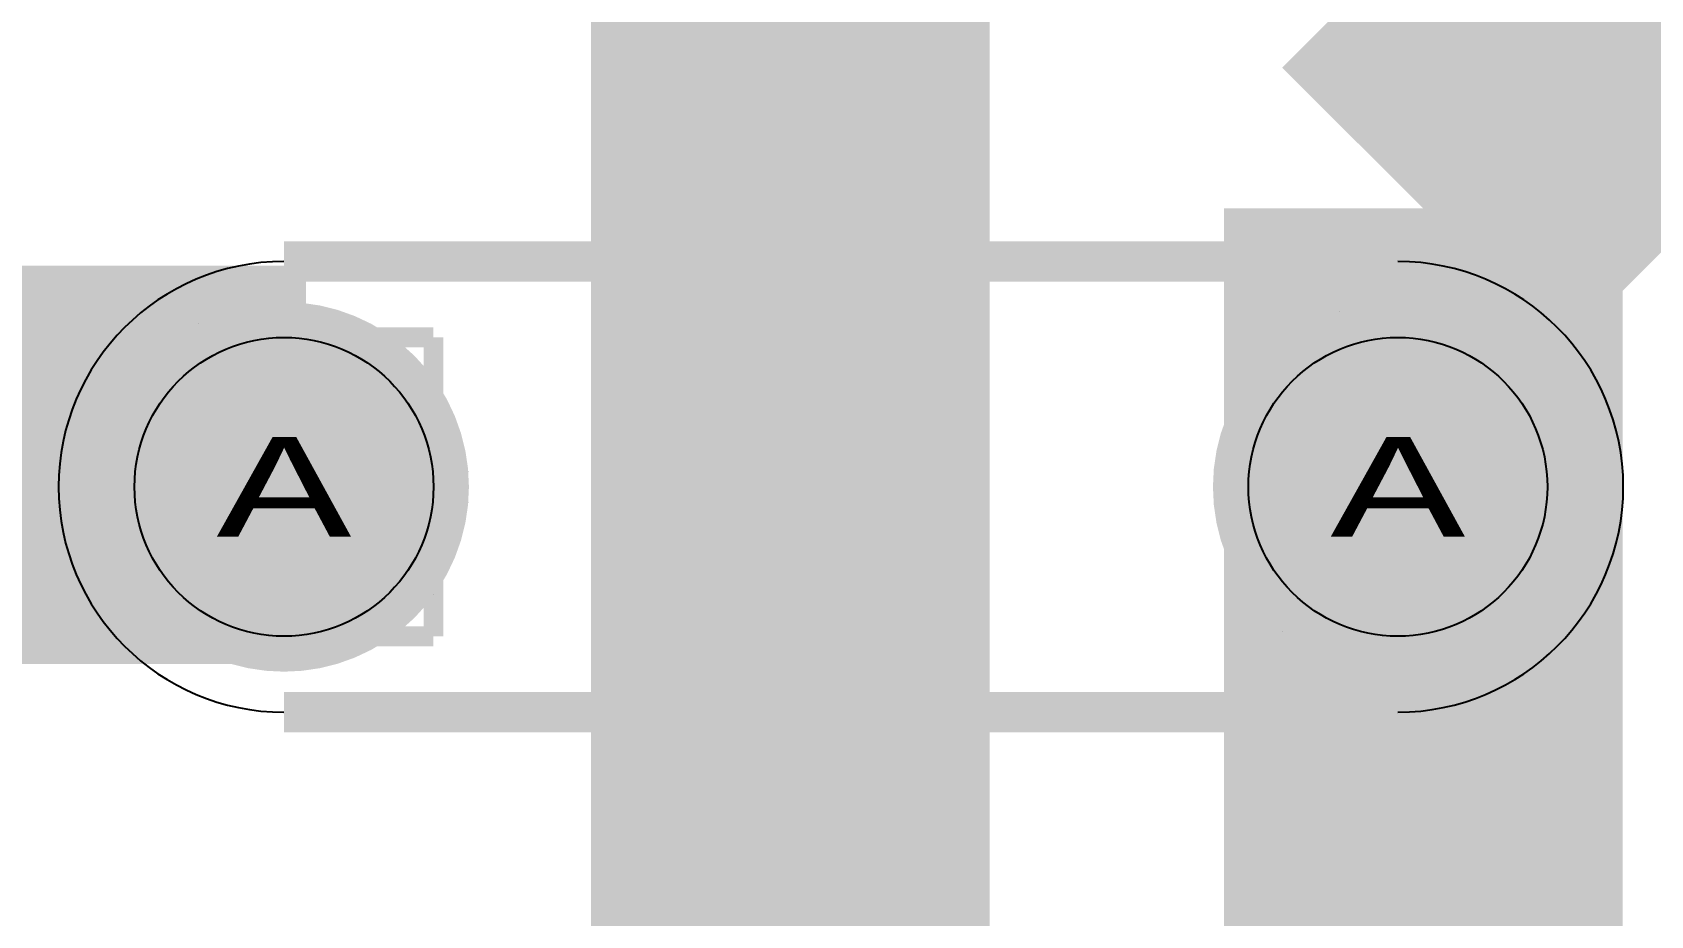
# Model space of a CAD drawing. Extents: x -3 to 268, y -4 to 76.
# Drawn here: x 55.63 to 63.75, y 39.76 to 44.19 of the extents above; entities that cross this region are included whole.
import ezdxf
from ezdxf.enums import TextEntityAlignment as Align

# ---------------------------------------------------------------- set-up
doc = ezdxf.new("R2010")
doc.units = 0
for name, color, linetype in [('COPPER_BOTTOM', 3, 'CONTINUOUS'), ('COPPER_TOP', 1, 'CONTINUOUS'), ('DRILL', 255, 'CONTINUOUS'), ('DRILL_SYMBOLS', 255, 'CONTINUOUS'), ('SILKSCREEN_TOP', 4, 'CONTINUOUS'), ('SOLDER_MASK_BOTTOM', 212, 'CONTINUOUS'), ('SOLDER_MASK_TOP', 200, 'CONTINUOUS')]:
    doc.layers.add(name, color=color, linetype=linetype)
doc.styles.add('MONOTxtStyle', font='monotxt')

msp = doc.modelspace()

# ---------------------------------------------------------------- hatches: boundary and pattern name
at = {"layer": 'COPPER_BOTTOM'}
for points in [[(57.8238, 41.91), (57.819332, 42.00094), (57.805972, 42.091004), (57.783849, 42.179326), (57.753175, 42.265053), (57.714246, 42.347361), (57.667437, 42.425458), (57.613199, 42.49859), (57.552054, 42.566054), (57.48459, 42.627199), (57.411458, 42.681437), (57.333361, 42.728246), (57.251053, 42.767175), (57.165326, 42.797849), (57.077004, 42.819972), (56.98694, 42.833332), (56.896, 42.8378), (56.80506, 42.833332), (56.714996, 42.819972), (56.626674, 42.797849), (56.540947, 42.767175), (56.458639, 42.728246), (56.380542, 42.681437), (56.30741, 42.627199), (56.239946, 42.566054), (56.178801, 42.49859), (56.124563, 42.425458), (56.077754, 42.347361), (56.038825, 42.265053), (56.008151, 42.179326), (55.986028, 42.091004), (55.972668, 42.00094), (55.9682, 41.91), (55.972668, 41.81906), (55.986028, 41.728996), (56.008151, 41.640674), (56.038825, 41.554947), (56.077754, 41.472639), (56.124563, 41.394542), (56.178801, 41.32141), (56.239946, 41.253946), (56.30741, 41.192801), (56.380542, 41.138563), (56.458639, 41.091754), (56.540947, 41.052825), (56.626674, 41.022151), (56.714996, 41.000028), (56.80506, 40.986668), (56.896, 40.9822), (56.896, 41.16), (56.822488, 41.163612), (56.749683, 41.174412), (56.678287, 41.192295), (56.608988, 41.217091), (56.542453, 41.24856), (56.479323, 41.286398), (56.420206, 41.330243), (56.36567, 41.37967), (56.316243, 41.434206), (56.272398, 41.493323), (56.23456, 41.556453), (56.203091, 41.622988), (56.178295, 41.692287), (56.160412, 41.763683), (56.149612, 41.836488), (56.146, 41.91), (56.149612, 41.983512), (56.160412, 42.056317), (56.178295, 42.127713), (56.203091, 42.197012), (56.23456, 42.263547), (56.272398, 42.326677), (56.316243, 42.385794), (56.36567, 42.44033), (56.420206, 42.489757), (56.479323, 42.533602), (56.542453, 42.57144), (56.608988, 42.602909), (56.678287, 42.627705), (56.749683, 42.645588), (56.822488, 42.656388), (56.896, 42.66), (56.969512, 42.656388), (57.042317, 42.645588), (57.113713, 42.627705), (57.183012, 42.602909), (57.249547, 42.57144), (57.312677, 42.533602), (57.371794, 42.489757), (57.42633, 42.44033), (57.475757, 42.385794), (57.519602, 42.326677), (57.55744, 42.263547), (57.588909, 42.197012), (57.613705, 42.127713), (57.631588, 42.056317), (57.642388, 41.983512), (57.646, 41.91), (57.642388, 41.836488), (57.631588, 41.763683), (57.613705, 41.692287), (57.588909, 41.622988), (57.55744, 41.556453), (57.519602, 41.493323), (57.475757, 41.434206), (57.42633, 41.37967), (57.371794, 41.330243), (57.312677, 41.286398), (57.249547, 41.24856), (57.183012, 41.217091), (57.113713, 41.192295), (57.042317, 41.174412), (56.969512, 41.163612), (56.896, 41.16), (56.896, 40.9822), (56.98694, 40.986668), (57.077004, 41.000028), (57.165326, 41.022151), (57.251053, 41.052825), (57.333361, 41.091754), (57.411458, 41.138563), (57.48459, 41.192801), (57.552054, 41.253946), (57.613199, 41.32141), (57.667437, 41.394542), (57.714246, 41.472639), (57.753175, 41.554947), (57.783849, 41.640674), (57.805972, 41.728996), (57.819332, 41.81906)], [(63.4118, 41.91), (63.407332, 42.00094), (63.393972, 42.091004), (63.371849, 42.179326), (63.341175, 42.265053), (63.302246, 42.347361), (63.255437, 42.425458), (63.201199, 42.49859), (63.140054, 42.566054), (63.07259, 42.627199), (62.999458, 42.681437), (62.921361, 42.728246), (62.839053, 42.767175), (62.753326, 42.797849), (62.665004, 42.819972), (62.57494, 42.833332), (62.484, 42.8378), (62.39306, 42.833332), (62.302996, 42.819972), (62.214674, 42.797849), (62.128947, 42.767175), (62.046639, 42.728246), (61.968542, 42.681437), (61.89541, 42.627199), (61.827946, 42.566054), (61.766801, 42.49859), (61.712563, 42.425458), (61.665754, 42.347361), (61.626825, 42.265053), (61.596151, 42.179326), (61.574028, 42.091004), (61.560668, 42.00094), (61.5562, 41.91), (61.560668, 41.81906), (61.574028, 41.728996), (61.596151, 41.640674), (61.626825, 41.554947), (61.665754, 41.472639), (61.712563, 41.394542), (61.766801, 41.32141), (61.827946, 41.253946), (61.89541, 41.192801), (61.968542, 41.138563), (62.046639, 41.091754), (62.128947, 41.052825), (62.214674, 41.022151), (62.302996, 41.000028), (62.39306, 40.986668), (62.484, 40.9822), (62.484, 41.16), (62.410488, 41.163612), (62.337683, 41.174412), (62.266287, 41.192295), (62.196988, 41.217091), (62.130453, 41.24856), (62.067323, 41.286398), (62.008206, 41.330243), (61.95367, 41.37967), (61.904243, 41.434206), (61.860398, 41.493323), (61.82256, 41.556453), (61.791091, 41.622988), (61.766295, 41.692287), (61.748412, 41.763683), (61.737612, 41.836488), (61.734, 41.91), (61.737612, 41.983512), (61.748412, 42.056317), (61.766295, 42.127713), (61.791091, 42.197012), (61.82256, 42.263547), (61.860398, 42.326677), (61.904243, 42.385794), (61.95367, 42.44033), (62.008206, 42.489757), (62.067323, 42.533602), (62.130453, 42.57144), (62.196988, 42.602909), (62.266287, 42.627705), (62.337683, 42.645588), (62.410488, 42.656388), (62.484, 42.66), (62.557512, 42.656388), (62.630317, 42.645588), (62.701713, 42.627705), (62.771012, 42.602909), (62.837547, 42.57144), (62.900677, 42.533602), (62.959794, 42.489757), (63.01433, 42.44033), (63.063757, 42.385794), (63.107602, 42.326677), (63.14544, 42.263547), (63.176909, 42.197012), (63.201705, 42.127713), (63.219588, 42.056317), (63.230388, 41.983512), (63.234, 41.91), (63.230388, 41.836488), (63.219588, 41.763683), (63.201705, 41.692287), (63.176909, 41.622988), (63.14544, 41.556453), (63.107602, 41.493323), (63.063757, 41.434206), (63.01433, 41.37967), (62.959794, 41.330243), (62.900677, 41.286398), (62.837547, 41.24856), (62.771012, 41.217091), (62.701713, 41.192295), (62.630317, 41.174412), (62.557512, 41.163612), (62.484, 41.16), (62.484, 40.9822), (62.57494, 40.986668), (62.665004, 41.000028), (62.753326, 41.022151), (62.839053, 41.052825), (62.921361, 41.091754), (62.999458, 41.138563), (63.07259, 41.192801), (63.140054, 41.253946), (63.201199, 41.32141), (63.255437, 41.394542), (63.302246, 41.472639), (63.341175, 41.554947), (63.371849, 41.640674), (63.393972, 41.728996), (63.407332, 41.81906)]]:
    msp.add_hatch(color=256, dxfattribs=at).paths.add_polyline_path(points)
at = {"layer": 'COPPER_TOP'}
for points in [[(57.8238, 41.91), (57.819332, 42.00094), (57.805972, 42.091004), (57.783849, 42.179326), (57.753175, 42.265053), (57.714246, 42.347361), (57.667437, 42.425458), (57.613199, 42.49859), (57.552054, 42.566054), (57.48459, 42.627199), (57.411458, 42.681437), (57.333361, 42.728246), (57.251053, 42.767175), (57.165326, 42.797849), (57.077004, 42.819972), (56.98694, 42.833332), (56.896, 42.8378), (56.80506, 42.833332), (56.714996, 42.819972), (56.626674, 42.797849), (56.540947, 42.767175), (56.458639, 42.728246), (56.380542, 42.681437), (56.30741, 42.627199), (56.239946, 42.566054), (56.178801, 42.49859), (56.124563, 42.425458), (56.077754, 42.347361), (56.038825, 42.265053), (56.008151, 42.179326), (55.986028, 42.091004), (55.972668, 42.00094), (55.9682, 41.91), (55.972668, 41.81906), (55.986028, 41.728996), (56.008151, 41.640674), (56.038825, 41.554947), (56.077754, 41.472639), (56.124563, 41.394542), (56.178801, 41.32141), (56.239946, 41.253946), (56.30741, 41.192801), (56.380542, 41.138563), (56.458639, 41.091754), (56.540947, 41.052825), (56.626674, 41.022151), (56.714996, 41.000028), (56.80506, 40.986668), (56.896, 40.9822), (56.896, 41.16), (56.822488, 41.163612), (56.749683, 41.174412), (56.678287, 41.192295), (56.608988, 41.217091), (56.542453, 41.24856), (56.479323, 41.286398), (56.420206, 41.330243), (56.36567, 41.37967), (56.316243, 41.434206), (56.272398, 41.493323), (56.23456, 41.556453), (56.203091, 41.622988), (56.178295, 41.692287), (56.160412, 41.763683), (56.149612, 41.836488), (56.146, 41.91), (56.149612, 41.983512), (56.160412, 42.056317), (56.178295, 42.127713), (56.203091, 42.197012), (56.23456, 42.263547), (56.272398, 42.326677), (56.316243, 42.385794), (56.36567, 42.44033), (56.420206, 42.489757), (56.479323, 42.533602), (56.542453, 42.57144), (56.608988, 42.602909), (56.678287, 42.627705), (56.749683, 42.645588), (56.822488, 42.656388), (56.896, 42.66), (56.969512, 42.656388), (57.042317, 42.645588), (57.113713, 42.627705), (57.183012, 42.602909), (57.249547, 42.57144), (57.312677, 42.533602), (57.371794, 42.489757), (57.42633, 42.44033), (57.475757, 42.385794), (57.519602, 42.326677), (57.55744, 42.263547), (57.588909, 42.197012), (57.613705, 42.127713), (57.631588, 42.056317), (57.642388, 41.983512), (57.646, 41.91), (57.642388, 41.836488), (57.631588, 41.763683), (57.613705, 41.692287), (57.588909, 41.622988), (57.55744, 41.556453), (57.519602, 41.493323), (57.475757, 41.434206), (57.42633, 41.37967), (57.371794, 41.330243), (57.312677, 41.286398), (57.249547, 41.24856), (57.183012, 41.217091), (57.113713, 41.192295), (57.042317, 41.174412), (56.969512, 41.163612), (56.896, 41.16), (56.896, 40.9822), (56.98694, 40.986668), (57.077004, 41.000028), (57.165326, 41.022151), (57.251053, 41.052825), (57.333361, 41.091754), (57.411458, 41.138563), (57.48459, 41.192801), (57.552054, 41.253946), (57.613199, 41.32141), (57.667437, 41.394542), (57.714246, 41.472639), (57.753175, 41.554947), (57.783849, 41.640674), (57.805972, 41.728996), (57.819332, 41.81906)], [(63.4118, 41.91), (63.407332, 42.00094), (63.393972, 42.091004), (63.371849, 42.179326), (63.341175, 42.265053), (63.302246, 42.347361), (63.255437, 42.425458), (63.201199, 42.49859), (63.140054, 42.566054), (63.07259, 42.627199), (62.999458, 42.681437), (62.921361, 42.728246), (62.839053, 42.767175), (62.753326, 42.797849), (62.665004, 42.819972), (62.57494, 42.833332), (62.484, 42.8378), (62.39306, 42.833332), (62.302996, 42.819972), (62.214674, 42.797849), (62.128947, 42.767175), (62.046639, 42.728246), (61.968542, 42.681437), (61.89541, 42.627199), (61.827946, 42.566054), (61.766801, 42.49859), (61.712563, 42.425458), (61.665754, 42.347361), (61.626825, 42.265053), (61.596151, 42.179326), (61.574028, 42.091004), (61.560668, 42.00094), (61.5562, 41.91), (61.560668, 41.81906), (61.574028, 41.728996), (61.596151, 41.640674), (61.626825, 41.554947), (61.665754, 41.472639), (61.712563, 41.394542), (61.766801, 41.32141), (61.827946, 41.253946), (61.89541, 41.192801), (61.968542, 41.138563), (62.046639, 41.091754), (62.128947, 41.052825), (62.214674, 41.022151), (62.302996, 41.000028), (62.39306, 40.986668), (62.484, 40.9822), (62.484, 41.16), (62.410488, 41.163612), (62.337683, 41.174412), (62.266287, 41.192295), (62.196988, 41.217091), (62.130453, 41.24856), (62.067323, 41.286398), (62.008206, 41.330243), (61.95367, 41.37967), (61.904243, 41.434206), (61.860398, 41.493323), (61.82256, 41.556453), (61.791091, 41.622988), (61.766295, 41.692287), (61.748412, 41.763683), (61.737612, 41.836488), (61.734, 41.91), (61.737612, 41.983512), (61.748412, 42.056317), (61.766295, 42.127713), (61.791091, 42.197012), (61.82256, 42.263547), (61.860398, 42.326677), (61.904243, 42.385794), (61.95367, 42.44033), (62.008206, 42.489757), (62.067323, 42.533602), (62.130453, 42.57144), (62.196988, 42.602909), (62.266287, 42.627705), (62.337683, 42.645588), (62.410488, 42.656388), (62.484, 42.66), (62.557512, 42.656388), (62.630317, 42.645588), (62.701713, 42.627705), (62.771012, 42.602909), (62.837547, 42.57144), (62.900677, 42.533602), (62.959794, 42.489757), (63.01433, 42.44033), (63.063757, 42.385794), (63.107602, 42.326677), (63.14544, 42.263547), (63.176909, 42.197012), (63.201705, 42.127713), (63.219588, 42.056317), (63.230388, 41.983512), (63.234, 41.91), (63.230388, 41.836488), (63.219588, 41.763683), (63.201705, 41.692287), (63.176909, 41.622988), (63.14544, 41.556453), (63.107602, 41.493323), (63.063757, 41.434206), (63.01433, 41.37967), (62.959794, 41.330243), (62.900677, 41.286398), (62.837547, 41.24856), (62.771012, 41.217091), (62.701713, 41.192295), (62.630317, 41.174412), (62.557512, 41.163612), (62.484, 41.16), (62.484, 40.9822), (62.57494, 40.986668), (62.665004, 41.000028), (62.753326, 41.022151), (62.839053, 41.052825), (62.921361, 41.091754), (62.999458, 41.138563), (63.07259, 41.192801), (63.140054, 41.253946), (63.201199, 41.32141), (63.255437, 41.394542), (63.302246, 41.472639), (63.341175, 41.554947), (63.371849, 41.640674), (63.393972, 41.728996), (63.407332, 41.81906)]]:
    msp.add_hatch(color=256, dxfattribs=at).paths.add_polyline_path(points)
at = {"layer": 'DRILL'}
h = msp.add_hatch(color=255, dxfattribs=at)
edge = h.paths.add_edge_path()
edge.add_arc((56.896, 41.91), 0.75, 0, 360)
h = msp.add_hatch(color=255, dxfattribs=at)
edge = h.paths.add_edge_path()
edge.add_arc((62.484, 41.91), 0.75, 0, 360)
at = {"layer": 'SOLDER_MASK_BOTTOM'}
for points in [[(57.8238, 41.91), (57.819332, 42.00094), (57.805972, 42.091004), (57.783849, 42.179326), (57.753175, 42.265053), (57.714246, 42.347361), (57.667437, 42.425458), (57.613199, 42.49859), (57.552054, 42.566054), (57.48459, 42.627199), (57.411458, 42.681437), (57.333361, 42.728246), (57.251053, 42.767175), (57.165326, 42.797849), (57.077004, 42.819972), (56.98694, 42.833332), (56.896, 42.8378), (56.80506, 42.833332), (56.714996, 42.819972), (56.626674, 42.797849), (56.540947, 42.767175), (56.458639, 42.728246), (56.380542, 42.681437), (56.30741, 42.627199), (56.239946, 42.566054), (56.178801, 42.49859), (56.124563, 42.425458), (56.077754, 42.347361), (56.038825, 42.265053), (56.008151, 42.179326), (55.986028, 42.091004), (55.972668, 42.00094), (55.9682, 41.91), (55.972668, 41.81906), (55.986028, 41.728996), (56.008151, 41.640674), (56.038825, 41.554947), (56.077754, 41.472639), (56.124563, 41.394542), (56.178801, 41.32141), (56.239946, 41.253946), (56.30741, 41.192801), (56.380542, 41.138563), (56.458639, 41.091754), (56.540947, 41.052825), (56.626674, 41.022151), (56.714996, 41.000028), (56.80506, 40.986668), (56.896, 40.9822), (56.896, 41.16), (56.822488, 41.163612), (56.749683, 41.174412), (56.678287, 41.192295), (56.608988, 41.217091), (56.542453, 41.24856), (56.479323, 41.286398), (56.420206, 41.330243), (56.36567, 41.37967), (56.316243, 41.434206), (56.272398, 41.493323), (56.23456, 41.556453), (56.203091, 41.622988), (56.178295, 41.692287), (56.160412, 41.763683), (56.149612, 41.836488), (56.146, 41.91), (56.149612, 41.983512), (56.160412, 42.056317), (56.178295, 42.127713), (56.203091, 42.197012), (56.23456, 42.263547), (56.272398, 42.326677), (56.316243, 42.385794), (56.36567, 42.44033), (56.420206, 42.489757), (56.479323, 42.533602), (56.542453, 42.57144), (56.608988, 42.602909), (56.678287, 42.627705), (56.749683, 42.645588), (56.822488, 42.656388), (56.896, 42.66), (56.969512, 42.656388), (57.042317, 42.645588), (57.113713, 42.627705), (57.183012, 42.602909), (57.249547, 42.57144), (57.312677, 42.533602), (57.371794, 42.489757), (57.42633, 42.44033), (57.475757, 42.385794), (57.519602, 42.326677), (57.55744, 42.263547), (57.588909, 42.197012), (57.613705, 42.127713), (57.631588, 42.056317), (57.642388, 41.983512), (57.646, 41.91), (57.642388, 41.836488), (57.631588, 41.763683), (57.613705, 41.692287), (57.588909, 41.622988), (57.55744, 41.556453), (57.519602, 41.493323), (57.475757, 41.434206), (57.42633, 41.37967), (57.371794, 41.330243), (57.312677, 41.286398), (57.249547, 41.24856), (57.183012, 41.217091), (57.113713, 41.192295), (57.042317, 41.174412), (56.969512, 41.163612), (56.896, 41.16), (56.896, 40.9822), (56.98694, 40.986668), (57.077004, 41.000028), (57.165326, 41.022151), (57.251053, 41.052825), (57.333361, 41.091754), (57.411458, 41.138563), (57.48459, 41.192801), (57.552054, 41.253946), (57.613199, 41.32141), (57.667437, 41.394542), (57.714246, 41.472639), (57.753175, 41.554947), (57.783849, 41.640674), (57.805972, 41.728996), (57.819332, 41.81906)], [(63.4118, 41.91), (63.407332, 42.00094), (63.393972, 42.091004), (63.371849, 42.179326), (63.341175, 42.265053), (63.302246, 42.347361), (63.255437, 42.425458), (63.201199, 42.49859), (63.140054, 42.566054), (63.07259, 42.627199), (62.999458, 42.681437), (62.921361, 42.728246), (62.839053, 42.767175), (62.753326, 42.797849), (62.665004, 42.819972), (62.57494, 42.833332), (62.484, 42.8378), (62.39306, 42.833332), (62.302996, 42.819972), (62.214674, 42.797849), (62.128947, 42.767175), (62.046639, 42.728246), (61.968542, 42.681437), (61.89541, 42.627199), (61.827946, 42.566054), (61.766801, 42.49859), (61.712563, 42.425458), (61.665754, 42.347361), (61.626825, 42.265053), (61.596151, 42.179326), (61.574028, 42.091004), (61.560668, 42.00094), (61.5562, 41.91), (61.560668, 41.81906), (61.574028, 41.728996), (61.596151, 41.640674), (61.626825, 41.554947), (61.665754, 41.472639), (61.712563, 41.394542), (61.766801, 41.32141), (61.827946, 41.253946), (61.89541, 41.192801), (61.968542, 41.138563), (62.046639, 41.091754), (62.128947, 41.052825), (62.214674, 41.022151), (62.302996, 41.000028), (62.39306, 40.986668), (62.484, 40.9822), (62.484, 41.16), (62.410488, 41.163612), (62.337683, 41.174412), (62.266287, 41.192295), (62.196988, 41.217091), (62.130453, 41.24856), (62.067323, 41.286398), (62.008206, 41.330243), (61.95367, 41.37967), (61.904243, 41.434206), (61.860398, 41.493323), (61.82256, 41.556453), (61.791091, 41.622988), (61.766295, 41.692287), (61.748412, 41.763683), (61.737612, 41.836488), (61.734, 41.91), (61.737612, 41.983512), (61.748412, 42.056317), (61.766295, 42.127713), (61.791091, 42.197012), (61.82256, 42.263547), (61.860398, 42.326677), (61.904243, 42.385794), (61.95367, 42.44033), (62.008206, 42.489757), (62.067323, 42.533602), (62.130453, 42.57144), (62.196988, 42.602909), (62.266287, 42.627705), (62.337683, 42.645588), (62.410488, 42.656388), (62.484, 42.66), (62.557512, 42.656388), (62.630317, 42.645588), (62.701713, 42.627705), (62.771012, 42.602909), (62.837547, 42.57144), (62.900677, 42.533602), (62.959794, 42.489757), (63.01433, 42.44033), (63.063757, 42.385794), (63.107602, 42.326677), (63.14544, 42.263547), (63.176909, 42.197012), (63.201705, 42.127713), (63.219588, 42.056317), (63.230388, 41.983512), (63.234, 41.91), (63.230388, 41.836488), (63.219588, 41.763683), (63.201705, 41.692287), (63.176909, 41.622988), (63.14544, 41.556453), (63.107602, 41.493323), (63.063757, 41.434206), (63.01433, 41.37967), (62.959794, 41.330243), (62.900677, 41.286398), (62.837547, 41.24856), (62.771012, 41.217091), (62.701713, 41.192295), (62.630317, 41.174412), (62.557512, 41.163612), (62.484, 41.16), (62.484, 40.9822), (62.57494, 40.986668), (62.665004, 41.000028), (62.753326, 41.022151), (62.839053, 41.052825), (62.921361, 41.091754), (62.999458, 41.138563), (63.07259, 41.192801), (63.140054, 41.253946), (63.201199, 41.32141), (63.255437, 41.394542), (63.302246, 41.472639), (63.341175, 41.554947), (63.371849, 41.640674), (63.393972, 41.728996), (63.407332, 41.81906)]]:
    msp.add_hatch(color=212, dxfattribs=at).paths.add_polyline_path(points)
at = {"layer": 'SOLDER_MASK_TOP'}
for points in [[(57.8238, 41.91), (57.819332, 42.00094), (57.805972, 42.091004), (57.783849, 42.179326), (57.753175, 42.265053), (57.714246, 42.347361), (57.667437, 42.425458), (57.613199, 42.49859), (57.552054, 42.566054), (57.48459, 42.627199), (57.411458, 42.681437), (57.333361, 42.728246), (57.251053, 42.767175), (57.165326, 42.797849), (57.077004, 42.819972), (56.98694, 42.833332), (56.896, 42.8378), (56.80506, 42.833332), (56.714996, 42.819972), (56.626674, 42.797849), (56.540947, 42.767175), (56.458639, 42.728246), (56.380542, 42.681437), (56.30741, 42.627199), (56.239946, 42.566054), (56.178801, 42.49859), (56.124563, 42.425458), (56.077754, 42.347361), (56.038825, 42.265053), (56.008151, 42.179326), (55.986028, 42.091004), (55.972668, 42.00094), (55.9682, 41.91), (55.972668, 41.81906), (55.986028, 41.728996), (56.008151, 41.640674), (56.038825, 41.554947), (56.077754, 41.472639), (56.124563, 41.394542), (56.178801, 41.32141), (56.239946, 41.253946), (56.30741, 41.192801), (56.380542, 41.138563), (56.458639, 41.091754), (56.540947, 41.052825), (56.626674, 41.022151), (56.714996, 41.000028), (56.80506, 40.986668), (56.896, 40.9822), (56.896, 41.16), (56.822488, 41.163612), (56.749683, 41.174412), (56.678287, 41.192295), (56.608988, 41.217091), (56.542453, 41.24856), (56.479323, 41.286398), (56.420206, 41.330243), (56.36567, 41.37967), (56.316243, 41.434206), (56.272398, 41.493323), (56.23456, 41.556453), (56.203091, 41.622988), (56.178295, 41.692287), (56.160412, 41.763683), (56.149612, 41.836488), (56.146, 41.91), (56.149612, 41.983512), (56.160412, 42.056317), (56.178295, 42.127713), (56.203091, 42.197012), (56.23456, 42.263547), (56.272398, 42.326677), (56.316243, 42.385794), (56.36567, 42.44033), (56.420206, 42.489757), (56.479323, 42.533602), (56.542453, 42.57144), (56.608988, 42.602909), (56.678287, 42.627705), (56.749683, 42.645588), (56.822488, 42.656388), (56.896, 42.66), (56.969512, 42.656388), (57.042317, 42.645588), (57.113713, 42.627705), (57.183012, 42.602909), (57.249547, 42.57144), (57.312677, 42.533602), (57.371794, 42.489757), (57.42633, 42.44033), (57.475757, 42.385794), (57.519602, 42.326677), (57.55744, 42.263547), (57.588909, 42.197012), (57.613705, 42.127713), (57.631588, 42.056317), (57.642388, 41.983512), (57.646, 41.91), (57.642388, 41.836488), (57.631588, 41.763683), (57.613705, 41.692287), (57.588909, 41.622988), (57.55744, 41.556453), (57.519602, 41.493323), (57.475757, 41.434206), (57.42633, 41.37967), (57.371794, 41.330243), (57.312677, 41.286398), (57.249547, 41.24856), (57.183012, 41.217091), (57.113713, 41.192295), (57.042317, 41.174412), (56.969512, 41.163612), (56.896, 41.16), (56.896, 40.9822), (56.98694, 40.986668), (57.077004, 41.000028), (57.165326, 41.022151), (57.251053, 41.052825), (57.333361, 41.091754), (57.411458, 41.138563), (57.48459, 41.192801), (57.552054, 41.253946), (57.613199, 41.32141), (57.667437, 41.394542), (57.714246, 41.472639), (57.753175, 41.554947), (57.783849, 41.640674), (57.805972, 41.728996), (57.819332, 41.81906)], [(63.4118, 41.91), (63.407332, 42.00094), (63.393972, 42.091004), (63.371849, 42.179326), (63.341175, 42.265053), (63.302246, 42.347361), (63.255437, 42.425458), (63.201199, 42.49859), (63.140054, 42.566054), (63.07259, 42.627199), (62.999458, 42.681437), (62.921361, 42.728246), (62.839053, 42.767175), (62.753326, 42.797849), (62.665004, 42.819972), (62.57494, 42.833332), (62.484, 42.8378), (62.39306, 42.833332), (62.302996, 42.819972), (62.214674, 42.797849), (62.128947, 42.767175), (62.046639, 42.728246), (61.968542, 42.681437), (61.89541, 42.627199), (61.827946, 42.566054), (61.766801, 42.49859), (61.712563, 42.425458), (61.665754, 42.347361), (61.626825, 42.265053), (61.596151, 42.179326), (61.574028, 42.091004), (61.560668, 42.00094), (61.5562, 41.91), (61.560668, 41.81906), (61.574028, 41.728996), (61.596151, 41.640674), (61.626825, 41.554947), (61.665754, 41.472639), (61.712563, 41.394542), (61.766801, 41.32141), (61.827946, 41.253946), (61.89541, 41.192801), (61.968542, 41.138563), (62.046639, 41.091754), (62.128947, 41.052825), (62.214674, 41.022151), (62.302996, 41.000028), (62.39306, 40.986668), (62.484, 40.9822), (62.484, 41.16), (62.410488, 41.163612), (62.337683, 41.174412), (62.266287, 41.192295), (62.196988, 41.217091), (62.130453, 41.24856), (62.067323, 41.286398), (62.008206, 41.330243), (61.95367, 41.37967), (61.904243, 41.434206), (61.860398, 41.493323), (61.82256, 41.556453), (61.791091, 41.622988), (61.766295, 41.692287), (61.748412, 41.763683), (61.737612, 41.836488), (61.734, 41.91), (61.737612, 41.983512), (61.748412, 42.056317), (61.766295, 42.127713), (61.791091, 42.197012), (61.82256, 42.263547), (61.860398, 42.326677), (61.904243, 42.385794), (61.95367, 42.44033), (62.008206, 42.489757), (62.067323, 42.533602), (62.130453, 42.57144), (62.196988, 42.602909), (62.266287, 42.627705), (62.337683, 42.645588), (62.410488, 42.656388), (62.484, 42.66), (62.557512, 42.656388), (62.630317, 42.645588), (62.701713, 42.627705), (62.771012, 42.602909), (62.837547, 42.57144), (62.900677, 42.533602), (62.959794, 42.489757), (63.01433, 42.44033), (63.063757, 42.385794), (63.107602, 42.326677), (63.14544, 42.263547), (63.176909, 42.197012), (63.201705, 42.127713), (63.219588, 42.056317), (63.230388, 41.983512), (63.234, 41.91), (63.230388, 41.836488), (63.219588, 41.763683), (63.201705, 41.692287), (63.176909, 41.622988), (63.14544, 41.556453), (63.107602, 41.493323), (63.063757, 41.434206), (63.01433, 41.37967), (62.959794, 41.330243), (62.900677, 41.286398), (62.837547, 41.24856), (62.771012, 41.217091), (62.701713, 41.192295), (62.630317, 41.174412), (62.557512, 41.163612), (62.484, 41.16), (62.484, 40.9822), (62.57494, 40.986668), (62.665004, 41.000028), (62.753326, 41.022151), (62.839053, 41.052825), (62.921361, 41.091754), (62.999458, 41.138563), (63.07259, 41.192801), (63.140054, 41.253946), (63.201199, 41.32141), (63.255437, 41.394542), (63.302246, 41.472639), (63.341175, 41.554947), (63.371849, 41.640674), (63.393972, 41.728996), (63.407332, 41.81906)]]:
    msp.add_hatch(color=200, dxfattribs=at).paths.add_polyline_path(points)

# ---------------------------------------------------------------- linework, layer by layer
at = {"layer": 'COPPER_BOTTOM', "color": 3, "const_width": 2}
for points in [[(59.436, 39.116), (59.436, 45.212)], [(62.611, 43.307), (64.516, 45.212)], [(62.611, 37.465), (62.611, 43.307)], [(51.816, 42.02), (57.006, 42.02)], [(56.896, 39.116), (56.896, 34.544)]]:
    msp.add_lwpolyline(points, dxfattribs=at)
at = {"layer": 'COPPER_BOTTOM', "const_width": 0.000001}
for points in [[(57.8238, 41.91), (57.819332, 42.00094), (57.805972, 42.091004), (57.783849, 42.179326), (57.753175, 42.265053), (57.714246, 42.347361), (57.667437, 42.425458), (57.613199, 42.49859), (57.552054, 42.566054), (57.48459, 42.627199), (57.411458, 42.681437), (57.333361, 42.728246), (57.251053, 42.767175), (57.165326, 42.797849), (57.077004, 42.819972), (56.98694, 42.833332), (56.896, 42.8378), (56.80506, 42.833332), (56.714996, 42.819972), (56.626674, 42.797849), (56.540947, 42.767175), (56.458639, 42.728246), (56.380542, 42.681437), (56.30741, 42.627199), (56.239946, 42.566054), (56.178801, 42.49859), (56.124563, 42.425458), (56.077754, 42.347361), (56.038825, 42.265053), (56.008151, 42.179326), (55.986028, 42.091004), (55.972668, 42.00094), (55.9682, 41.91), (55.972668, 41.81906), (55.986028, 41.728996), (56.008151, 41.640674), (56.038825, 41.554947), (56.077754, 41.472639), (56.124563, 41.394542), (56.178801, 41.32141), (56.239946, 41.253946), (56.30741, 41.192801), (56.380542, 41.138563), (56.458639, 41.091754), (56.540947, 41.052825), (56.626674, 41.022151), (56.714996, 41.000028), (56.80506, 40.986668), (56.896, 40.9822), (56.896, 41.16), (56.822488, 41.163612), (56.749683, 41.174412), (56.678287, 41.192295), (56.608988, 41.217091), (56.542453, 41.24856), (56.479323, 41.286398), (56.420206, 41.330243), (56.36567, 41.37967), (56.316243, 41.434206), (56.272398, 41.493323), (56.23456, 41.556453), (56.203091, 41.622988), (56.178295, 41.692287), (56.160412, 41.763683), (56.149612, 41.836488), (56.146, 41.91), (56.149612, 41.983512), (56.160412, 42.056317), (56.178295, 42.127713), (56.203091, 42.197012), (56.23456, 42.263547), (56.272398, 42.326677), (56.316243, 42.385794), (56.36567, 42.44033), (56.420206, 42.489757), (56.479323, 42.533602), (56.542453, 42.57144), (56.608988, 42.602909), (56.678287, 42.627705), (56.749683, 42.645588), (56.822488, 42.656388), (56.896, 42.66), (56.969512, 42.656388), (57.042317, 42.645588), (57.113713, 42.627705), (57.183012, 42.602909), (57.249547, 42.57144), (57.312677, 42.533602), (57.371794, 42.489757), (57.42633, 42.44033), (57.475757, 42.385794), (57.519602, 42.326677), (57.55744, 42.263547), (57.588909, 42.197012), (57.613705, 42.127713), (57.631588, 42.056317), (57.642388, 41.983512), (57.646, 41.91), (57.642388, 41.836488), (57.631588, 41.763683), (57.613705, 41.692287), (57.588909, 41.622988), (57.55744, 41.556453), (57.519602, 41.493323), (57.475757, 41.434206), (57.42633, 41.37967), (57.371794, 41.330243), (57.312677, 41.286398), (57.249547, 41.24856), (57.183012, 41.217091), (57.113713, 41.192295), (57.042317, 41.174412), (56.969512, 41.163612), (56.896, 41.16), (56.896, 40.9822), (56.98694, 40.986668), (57.077004, 41.000028), (57.165326, 41.022151), (57.251053, 41.052825), (57.333361, 41.091754), (57.411458, 41.138563), (57.48459, 41.192801), (57.552054, 41.253946), (57.613199, 41.32141), (57.667437, 41.394542), (57.714246, 41.472639), (57.753175, 41.554947), (57.783849, 41.640674), (57.805972, 41.728996), (57.819332, 41.81906), (57.8238, 41.91)], [(63.4118, 41.91), (63.407332, 42.00094), (63.393972, 42.091004), (63.371849, 42.179326), (63.341175, 42.265053), (63.302246, 42.347361), (63.255437, 42.425458), (63.201199, 42.49859), (63.140054, 42.566054), (63.07259, 42.627199), (62.999458, 42.681437), (62.921361, 42.728246), (62.839053, 42.767175), (62.753326, 42.797849), (62.665004, 42.819972), (62.57494, 42.833332), (62.484, 42.8378), (62.39306, 42.833332), (62.302996, 42.819972), (62.214674, 42.797849), (62.128947, 42.767175), (62.046639, 42.728246), (61.968542, 42.681437), (61.89541, 42.627199), (61.827946, 42.566054), (61.766801, 42.49859), (61.712563, 42.425458), (61.665754, 42.347361), (61.626825, 42.265053), (61.596151, 42.179326), (61.574028, 42.091004), (61.560668, 42.00094), (61.5562, 41.91), (61.560668, 41.81906), (61.574028, 41.728996), (61.596151, 41.640674), (61.626825, 41.554947), (61.665754, 41.472639), (61.712563, 41.394542), (61.766801, 41.32141), (61.827946, 41.253946), (61.89541, 41.192801), (61.968542, 41.138563), (62.046639, 41.091754), (62.128947, 41.052825), (62.214674, 41.022151), (62.302996, 41.000028), (62.39306, 40.986668), (62.484, 40.9822), (62.484, 41.16), (62.410488, 41.163612), (62.337683, 41.174412), (62.266287, 41.192295), (62.196988, 41.217091), (62.130453, 41.24856), (62.067323, 41.286398), (62.008206, 41.330243), (61.95367, 41.37967), (61.904243, 41.434206), (61.860398, 41.493323), (61.82256, 41.556453), (61.791091, 41.622988), (61.766295, 41.692287), (61.748412, 41.763683), (61.737612, 41.836488), (61.734, 41.91), (61.737612, 41.983512), (61.748412, 42.056317), (61.766295, 42.127713), (61.791091, 42.197012), (61.82256, 42.263547), (61.860398, 42.326677), (61.904243, 42.385794), (61.95367, 42.44033), (62.008206, 42.489757), (62.067323, 42.533602), (62.130453, 42.57144), (62.196988, 42.602909), (62.266287, 42.627705), (62.337683, 42.645588), (62.410488, 42.656388), (62.484, 42.66), (62.557512, 42.656388), (62.630317, 42.645588), (62.701713, 42.627705), (62.771012, 42.602909), (62.837547, 42.57144), (62.900677, 42.533602), (62.959794, 42.489757), (63.01433, 42.44033), (63.063757, 42.385794), (63.107602, 42.326677), (63.14544, 42.263547), (63.176909, 42.197012), (63.201705, 42.127713), (63.219588, 42.056317), (63.230388, 41.983512), (63.234, 41.91), (63.230388, 41.836488), (63.219588, 41.763683), (63.201705, 41.692287), (63.176909, 41.622988), (63.14544, 41.556453), (63.107602, 41.493323), (63.063757, 41.434206), (63.01433, 41.37967), (62.959794, 41.330243), (62.900677, 41.286398), (62.837547, 41.24856), (62.771012, 41.217091), (62.701713, 41.192295), (62.630317, 41.174412), (62.557512, 41.163612), (62.484, 41.16), (62.484, 40.9822), (62.57494, 40.986668), (62.665004, 41.000028), (62.753326, 41.022151), (62.839053, 41.052825), (62.921361, 41.091754), (62.999458, 41.138563), (63.07259, 41.192801), (63.140054, 41.253946), (63.201199, 41.32141), (63.255437, 41.394542), (63.302246, 41.472639), (63.341175, 41.554947), (63.371849, 41.640674), (63.393972, 41.728996), (63.407332, 41.81906), (63.4118, 41.91)]]:
    msp.add_lwpolyline(points, dxfattribs=at)
at = {"layer": 'COPPER_TOP', "const_width": 0.000001}
for points in [[(57.8238, 41.91), (57.819332, 42.00094), (57.805972, 42.091004), (57.783849, 42.179326), (57.753175, 42.265053), (57.714246, 42.347361), (57.667437, 42.425458), (57.613199, 42.49859), (57.552054, 42.566054), (57.48459, 42.627199), (57.411458, 42.681437), (57.333361, 42.728246), (57.251053, 42.767175), (57.165326, 42.797849), (57.077004, 42.819972), (56.98694, 42.833332), (56.896, 42.8378), (56.80506, 42.833332), (56.714996, 42.819972), (56.626674, 42.797849), (56.540947, 42.767175), (56.458639, 42.728246), (56.380542, 42.681437), (56.30741, 42.627199), (56.239946, 42.566054), (56.178801, 42.49859), (56.124563, 42.425458), (56.077754, 42.347361), (56.038825, 42.265053), (56.008151, 42.179326), (55.986028, 42.091004), (55.972668, 42.00094), (55.9682, 41.91), (55.972668, 41.81906), (55.986028, 41.728996), (56.008151, 41.640674), (56.038825, 41.554947), (56.077754, 41.472639), (56.124563, 41.394542), (56.178801, 41.32141), (56.239946, 41.253946), (56.30741, 41.192801), (56.380542, 41.138563), (56.458639, 41.091754), (56.540947, 41.052825), (56.626674, 41.022151), (56.714996, 41.000028), (56.80506, 40.986668), (56.896, 40.9822), (56.896, 41.16), (56.822488, 41.163612), (56.749683, 41.174412), (56.678287, 41.192295), (56.608988, 41.217091), (56.542453, 41.24856), (56.479323, 41.286398), (56.420206, 41.330243), (56.36567, 41.37967), (56.316243, 41.434206), (56.272398, 41.493323), (56.23456, 41.556453), (56.203091, 41.622988), (56.178295, 41.692287), (56.160412, 41.763683), (56.149612, 41.836488), (56.146, 41.91), (56.149612, 41.983512), (56.160412, 42.056317), (56.178295, 42.127713), (56.203091, 42.197012), (56.23456, 42.263547), (56.272398, 42.326677), (56.316243, 42.385794), (56.36567, 42.44033), (56.420206, 42.489757), (56.479323, 42.533602), (56.542453, 42.57144), (56.608988, 42.602909), (56.678287, 42.627705), (56.749683, 42.645588), (56.822488, 42.656388), (56.896, 42.66), (56.969512, 42.656388), (57.042317, 42.645588), (57.113713, 42.627705), (57.183012, 42.602909), (57.249547, 42.57144), (57.312677, 42.533602), (57.371794, 42.489757), (57.42633, 42.44033), (57.475757, 42.385794), (57.519602, 42.326677), (57.55744, 42.263547), (57.588909, 42.197012), (57.613705, 42.127713), (57.631588, 42.056317), (57.642388, 41.983512), (57.646, 41.91), (57.642388, 41.836488), (57.631588, 41.763683), (57.613705, 41.692287), (57.588909, 41.622988), (57.55744, 41.556453), (57.519602, 41.493323), (57.475757, 41.434206), (57.42633, 41.37967), (57.371794, 41.330243), (57.312677, 41.286398), (57.249547, 41.24856), (57.183012, 41.217091), (57.113713, 41.192295), (57.042317, 41.174412), (56.969512, 41.163612), (56.896, 41.16), (56.896, 40.9822), (56.98694, 40.986668), (57.077004, 41.000028), (57.165326, 41.022151), (57.251053, 41.052825), (57.333361, 41.091754), (57.411458, 41.138563), (57.48459, 41.192801), (57.552054, 41.253946), (57.613199, 41.32141), (57.667437, 41.394542), (57.714246, 41.472639), (57.753175, 41.554947), (57.783849, 41.640674), (57.805972, 41.728996), (57.819332, 41.81906), (57.8238, 41.91)], [(63.4118, 41.91), (63.407332, 42.00094), (63.393972, 42.091004), (63.371849, 42.179326), (63.341175, 42.265053), (63.302246, 42.347361), (63.255437, 42.425458), (63.201199, 42.49859), (63.140054, 42.566054), (63.07259, 42.627199), (62.999458, 42.681437), (62.921361, 42.728246), (62.839053, 42.767175), (62.753326, 42.797849), (62.665004, 42.819972), (62.57494, 42.833332), (62.484, 42.8378), (62.39306, 42.833332), (62.302996, 42.819972), (62.214674, 42.797849), (62.128947, 42.767175), (62.046639, 42.728246), (61.968542, 42.681437), (61.89541, 42.627199), (61.827946, 42.566054), (61.766801, 42.49859), (61.712563, 42.425458), (61.665754, 42.347361), (61.626825, 42.265053), (61.596151, 42.179326), (61.574028, 42.091004), (61.560668, 42.00094), (61.5562, 41.91), (61.560668, 41.81906), (61.574028, 41.728996), (61.596151, 41.640674), (61.626825, 41.554947), (61.665754, 41.472639), (61.712563, 41.394542), (61.766801, 41.32141), (61.827946, 41.253946), (61.89541, 41.192801), (61.968542, 41.138563), (62.046639, 41.091754), (62.128947, 41.052825), (62.214674, 41.022151), (62.302996, 41.000028), (62.39306, 40.986668), (62.484, 40.9822), (62.484, 41.16), (62.410488, 41.163612), (62.337683, 41.174412), (62.266287, 41.192295), (62.196988, 41.217091), (62.130453, 41.24856), (62.067323, 41.286398), (62.008206, 41.330243), (61.95367, 41.37967), (61.904243, 41.434206), (61.860398, 41.493323), (61.82256, 41.556453), (61.791091, 41.622988), (61.766295, 41.692287), (61.748412, 41.763683), (61.737612, 41.836488), (61.734, 41.91), (61.737612, 41.983512), (61.748412, 42.056317), (61.766295, 42.127713), (61.791091, 42.197012), (61.82256, 42.263547), (61.860398, 42.326677), (61.904243, 42.385794), (61.95367, 42.44033), (62.008206, 42.489757), (62.067323, 42.533602), (62.130453, 42.57144), (62.196988, 42.602909), (62.266287, 42.627705), (62.337683, 42.645588), (62.410488, 42.656388), (62.484, 42.66), (62.557512, 42.656388), (62.630317, 42.645588), (62.701713, 42.627705), (62.771012, 42.602909), (62.837547, 42.57144), (62.900677, 42.533602), (62.959794, 42.489757), (63.01433, 42.44033), (63.063757, 42.385794), (63.107602, 42.326677), (63.14544, 42.263547), (63.176909, 42.197012), (63.201705, 42.127713), (63.219588, 42.056317), (63.230388, 41.983512), (63.234, 41.91), (63.230388, 41.836488), (63.219588, 41.763683), (63.201705, 41.692287), (63.176909, 41.622988), (63.14544, 41.556453), (63.107602, 41.493323), (63.063757, 41.434206), (63.01433, 41.37967), (62.959794, 41.330243), (62.900677, 41.286398), (62.837547, 41.24856), (62.771012, 41.217091), (62.701713, 41.192295), (62.630317, 41.174412), (62.557512, 41.163612), (62.484, 41.16), (62.484, 40.9822), (62.57494, 40.986668), (62.665004, 41.000028), (62.753326, 41.022151), (62.839053, 41.052825), (62.921361, 41.091754), (62.999458, 41.138563), (63.07259, 41.192801), (63.140054, 41.253946), (63.201199, 41.32141), (63.255437, 41.394542), (63.302246, 41.472639), (63.341175, 41.554947), (63.371849, 41.640674), (63.393972, 41.728996), (63.407332, 41.81906), (63.4118, 41.91)]]:
    msp.add_lwpolyline(points, dxfattribs=at)
at = {"layer": 'DRILL', "color": 255}
for centre in [(56.896, 41.91), (62.484, 41.91)]:
    msp.add_circle(centre, 0.75, dxfattribs=at)
at = {"layer": 'DRILL_SYMBOLS', "color": 7, "const_width": 0.1}
for points in [[(57.646, 42.66), (56.146, 42.66)], [(56.146, 42.66), (56.146, 41.16)], [(57.646, 41.16), (57.646, 42.66)], [(63.234, 42.66), (61.734, 42.66)], [(61.734, 42.66), (61.734, 41.16)], [(63.234, 41.16), (63.234, 42.66)], [(56.146, 41.16), (57.646, 41.16)], [(61.734, 41.16), (63.234, 41.16)]]:
    msp.add_lwpolyline(points, dxfattribs=at)
at = {"layer": 'SILKSCREEN_TOP', "color": 4, "const_width": 0.2032}
for points in [[(62.484, 43.041), (56.896, 43.041)], [(56.896, 40.779), (62.484, 40.779)]]:
    msp.add_lwpolyline(points, dxfattribs=at)
at = {"layer": 'SILKSCREEN_TOP', "color": 4}
for centre, start, end in [((56.896, 41.91), 90, 180), ((62.484, 41.91), 0, 90), ((56.896, 41.91), 180, 270), ((62.484, 41.91), 270, 0)]:
    msp.add_arc(centre, 1.131, start, end, dxfattribs=at)
at = {"layer": 'SOLDER_MASK_BOTTOM', "color": 212, "const_width": 0.000001}
for points in [[(57.8238, 41.91), (57.819332, 42.00094), (57.805972, 42.091004), (57.783849, 42.179326), (57.753175, 42.265053), (57.714246, 42.347361), (57.667437, 42.425458), (57.613199, 42.49859), (57.552054, 42.566054), (57.48459, 42.627199), (57.411458, 42.681437), (57.333361, 42.728246), (57.251053, 42.767175), (57.165326, 42.797849), (57.077004, 42.819972), (56.98694, 42.833332), (56.896, 42.8378), (56.80506, 42.833332), (56.714996, 42.819972), (56.626674, 42.797849), (56.540947, 42.767175), (56.458639, 42.728246), (56.380542, 42.681437), (56.30741, 42.627199), (56.239946, 42.566054), (56.178801, 42.49859), (56.124563, 42.425458), (56.077754, 42.347361), (56.038825, 42.265053), (56.008151, 42.179326), (55.986028, 42.091004), (55.972668, 42.00094), (55.9682, 41.91), (55.972668, 41.81906), (55.986028, 41.728996), (56.008151, 41.640674), (56.038825, 41.554947), (56.077754, 41.472639), (56.124563, 41.394542), (56.178801, 41.32141), (56.239946, 41.253946), (56.30741, 41.192801), (56.380542, 41.138563), (56.458639, 41.091754), (56.540947, 41.052825), (56.626674, 41.022151), (56.714996, 41.000028), (56.80506, 40.986668), (56.896, 40.9822), (56.896, 41.16), (56.822488, 41.163612), (56.749683, 41.174412), (56.678287, 41.192295), (56.608988, 41.217091), (56.542453, 41.24856), (56.479323, 41.286398), (56.420206, 41.330243), (56.36567, 41.37967), (56.316243, 41.434206), (56.272398, 41.493323), (56.23456, 41.556453), (56.203091, 41.622988), (56.178295, 41.692287), (56.160412, 41.763683), (56.149612, 41.836488), (56.146, 41.91), (56.149612, 41.983512), (56.160412, 42.056317), (56.178295, 42.127713), (56.203091, 42.197012), (56.23456, 42.263547), (56.272398, 42.326677), (56.316243, 42.385794), (56.36567, 42.44033), (56.420206, 42.489757), (56.479323, 42.533602), (56.542453, 42.57144), (56.608988, 42.602909), (56.678287, 42.627705), (56.749683, 42.645588), (56.822488, 42.656388), (56.896, 42.66), (56.969512, 42.656388), (57.042317, 42.645588), (57.113713, 42.627705), (57.183012, 42.602909), (57.249547, 42.57144), (57.312677, 42.533602), (57.371794, 42.489757), (57.42633, 42.44033), (57.475757, 42.385794), (57.519602, 42.326677), (57.55744, 42.263547), (57.588909, 42.197012), (57.613705, 42.127713), (57.631588, 42.056317), (57.642388, 41.983512), (57.646, 41.91), (57.642388, 41.836488), (57.631588, 41.763683), (57.613705, 41.692287), (57.588909, 41.622988), (57.55744, 41.556453), (57.519602, 41.493323), (57.475757, 41.434206), (57.42633, 41.37967), (57.371794, 41.330243), (57.312677, 41.286398), (57.249547, 41.24856), (57.183012, 41.217091), (57.113713, 41.192295), (57.042317, 41.174412), (56.969512, 41.163612), (56.896, 41.16), (56.896, 40.9822), (56.98694, 40.986668), (57.077004, 41.000028), (57.165326, 41.022151), (57.251053, 41.052825), (57.333361, 41.091754), (57.411458, 41.138563), (57.48459, 41.192801), (57.552054, 41.253946), (57.613199, 41.32141), (57.667437, 41.394542), (57.714246, 41.472639), (57.753175, 41.554947), (57.783849, 41.640674), (57.805972, 41.728996), (57.819332, 41.81906), (57.8238, 41.91)], [(63.4118, 41.91), (63.407332, 42.00094), (63.393972, 42.091004), (63.371849, 42.179326), (63.341175, 42.265053), (63.302246, 42.347361), (63.255437, 42.425458), (63.201199, 42.49859), (63.140054, 42.566054), (63.07259, 42.627199), (62.999458, 42.681437), (62.921361, 42.728246), (62.839053, 42.767175), (62.753326, 42.797849), (62.665004, 42.819972), (62.57494, 42.833332), (62.484, 42.8378), (62.39306, 42.833332), (62.302996, 42.819972), (62.214674, 42.797849), (62.128947, 42.767175), (62.046639, 42.728246), (61.968542, 42.681437), (61.89541, 42.627199), (61.827946, 42.566054), (61.766801, 42.49859), (61.712563, 42.425458), (61.665754, 42.347361), (61.626825, 42.265053), (61.596151, 42.179326), (61.574028, 42.091004), (61.560668, 42.00094), (61.5562, 41.91), (61.560668, 41.81906), (61.574028, 41.728996), (61.596151, 41.640674), (61.626825, 41.554947), (61.665754, 41.472639), (61.712563, 41.394542), (61.766801, 41.32141), (61.827946, 41.253946), (61.89541, 41.192801), (61.968542, 41.138563), (62.046639, 41.091754), (62.128947, 41.052825), (62.214674, 41.022151), (62.302996, 41.000028), (62.39306, 40.986668), (62.484, 40.9822), (62.484, 41.16), (62.410488, 41.163612), (62.337683, 41.174412), (62.266287, 41.192295), (62.196988, 41.217091), (62.130453, 41.24856), (62.067323, 41.286398), (62.008206, 41.330243), (61.95367, 41.37967), (61.904243, 41.434206), (61.860398, 41.493323), (61.82256, 41.556453), (61.791091, 41.622988), (61.766295, 41.692287), (61.748412, 41.763683), (61.737612, 41.836488), (61.734, 41.91), (61.737612, 41.983512), (61.748412, 42.056317), (61.766295, 42.127713), (61.791091, 42.197012), (61.82256, 42.263547), (61.860398, 42.326677), (61.904243, 42.385794), (61.95367, 42.44033), (62.008206, 42.489757), (62.067323, 42.533602), (62.130453, 42.57144), (62.196988, 42.602909), (62.266287, 42.627705), (62.337683, 42.645588), (62.410488, 42.656388), (62.484, 42.66), (62.557512, 42.656388), (62.630317, 42.645588), (62.701713, 42.627705), (62.771012, 42.602909), (62.837547, 42.57144), (62.900677, 42.533602), (62.959794, 42.489757), (63.01433, 42.44033), (63.063757, 42.385794), (63.107602, 42.326677), (63.14544, 42.263547), (63.176909, 42.197012), (63.201705, 42.127713), (63.219588, 42.056317), (63.230388, 41.983512), (63.234, 41.91), (63.230388, 41.836488), (63.219588, 41.763683), (63.201705, 41.692287), (63.176909, 41.622988), (63.14544, 41.556453), (63.107602, 41.493323), (63.063757, 41.434206), (63.01433, 41.37967), (62.959794, 41.330243), (62.900677, 41.286398), (62.837547, 41.24856), (62.771012, 41.217091), (62.701713, 41.192295), (62.630317, 41.174412), (62.557512, 41.163612), (62.484, 41.16), (62.484, 40.9822), (62.57494, 40.986668), (62.665004, 41.000028), (62.753326, 41.022151), (62.839053, 41.052825), (62.921361, 41.091754), (62.999458, 41.138563), (63.07259, 41.192801), (63.140054, 41.253946), (63.201199, 41.32141), (63.255437, 41.394542), (63.302246, 41.472639), (63.341175, 41.554947), (63.371849, 41.640674), (63.393972, 41.728996), (63.407332, 41.81906), (63.4118, 41.91)]]:
    msp.add_lwpolyline(points, dxfattribs=at)
at = {"layer": 'SOLDER_MASK_TOP', "color": 200, "const_width": 0.000001}
for points in [[(57.8238, 41.91), (57.819332, 42.00094), (57.805972, 42.091004), (57.783849, 42.179326), (57.753175, 42.265053), (57.714246, 42.347361), (57.667437, 42.425458), (57.613199, 42.49859), (57.552054, 42.566054), (57.48459, 42.627199), (57.411458, 42.681437), (57.333361, 42.728246), (57.251053, 42.767175), (57.165326, 42.797849), (57.077004, 42.819972), (56.98694, 42.833332), (56.896, 42.8378), (56.80506, 42.833332), (56.714996, 42.819972), (56.626674, 42.797849), (56.540947, 42.767175), (56.458639, 42.728246), (56.380542, 42.681437), (56.30741, 42.627199), (56.239946, 42.566054), (56.178801, 42.49859), (56.124563, 42.425458), (56.077754, 42.347361), (56.038825, 42.265053), (56.008151, 42.179326), (55.986028, 42.091004), (55.972668, 42.00094), (55.9682, 41.91), (55.972668, 41.81906), (55.986028, 41.728996), (56.008151, 41.640674), (56.038825, 41.554947), (56.077754, 41.472639), (56.124563, 41.394542), (56.178801, 41.32141), (56.239946, 41.253946), (56.30741, 41.192801), (56.380542, 41.138563), (56.458639, 41.091754), (56.540947, 41.052825), (56.626674, 41.022151), (56.714996, 41.000028), (56.80506, 40.986668), (56.896, 40.9822), (56.896, 41.16), (56.822488, 41.163612), (56.749683, 41.174412), (56.678287, 41.192295), (56.608988, 41.217091), (56.542453, 41.24856), (56.479323, 41.286398), (56.420206, 41.330243), (56.36567, 41.37967), (56.316243, 41.434206), (56.272398, 41.493323), (56.23456, 41.556453), (56.203091, 41.622988), (56.178295, 41.692287), (56.160412, 41.763683), (56.149612, 41.836488), (56.146, 41.91), (56.149612, 41.983512), (56.160412, 42.056317), (56.178295, 42.127713), (56.203091, 42.197012), (56.23456, 42.263547), (56.272398, 42.326677), (56.316243, 42.385794), (56.36567, 42.44033), (56.420206, 42.489757), (56.479323, 42.533602), (56.542453, 42.57144), (56.608988, 42.602909), (56.678287, 42.627705), (56.749683, 42.645588), (56.822488, 42.656388), (56.896, 42.66), (56.969512, 42.656388), (57.042317, 42.645588), (57.113713, 42.627705), (57.183012, 42.602909), (57.249547, 42.57144), (57.312677, 42.533602), (57.371794, 42.489757), (57.42633, 42.44033), (57.475757, 42.385794), (57.519602, 42.326677), (57.55744, 42.263547), (57.588909, 42.197012), (57.613705, 42.127713), (57.631588, 42.056317), (57.642388, 41.983512), (57.646, 41.91), (57.642388, 41.836488), (57.631588, 41.763683), (57.613705, 41.692287), (57.588909, 41.622988), (57.55744, 41.556453), (57.519602, 41.493323), (57.475757, 41.434206), (57.42633, 41.37967), (57.371794, 41.330243), (57.312677, 41.286398), (57.249547, 41.24856), (57.183012, 41.217091), (57.113713, 41.192295), (57.042317, 41.174412), (56.969512, 41.163612), (56.896, 41.16), (56.896, 40.9822), (56.98694, 40.986668), (57.077004, 41.000028), (57.165326, 41.022151), (57.251053, 41.052825), (57.333361, 41.091754), (57.411458, 41.138563), (57.48459, 41.192801), (57.552054, 41.253946), (57.613199, 41.32141), (57.667437, 41.394542), (57.714246, 41.472639), (57.753175, 41.554947), (57.783849, 41.640674), (57.805972, 41.728996), (57.819332, 41.81906), (57.8238, 41.91)], [(63.4118, 41.91), (63.407332, 42.00094), (63.393972, 42.091004), (63.371849, 42.179326), (63.341175, 42.265053), (63.302246, 42.347361), (63.255437, 42.425458), (63.201199, 42.49859), (63.140054, 42.566054), (63.07259, 42.627199), (62.999458, 42.681437), (62.921361, 42.728246), (62.839053, 42.767175), (62.753326, 42.797849), (62.665004, 42.819972), (62.57494, 42.833332), (62.484, 42.8378), (62.39306, 42.833332), (62.302996, 42.819972), (62.214674, 42.797849), (62.128947, 42.767175), (62.046639, 42.728246), (61.968542, 42.681437), (61.89541, 42.627199), (61.827946, 42.566054), (61.766801, 42.49859), (61.712563, 42.425458), (61.665754, 42.347361), (61.626825, 42.265053), (61.596151, 42.179326), (61.574028, 42.091004), (61.560668, 42.00094), (61.5562, 41.91), (61.560668, 41.81906), (61.574028, 41.728996), (61.596151, 41.640674), (61.626825, 41.554947), (61.665754, 41.472639), (61.712563, 41.394542), (61.766801, 41.32141), (61.827946, 41.253946), (61.89541, 41.192801), (61.968542, 41.138563), (62.046639, 41.091754), (62.128947, 41.052825), (62.214674, 41.022151), (62.302996, 41.000028), (62.39306, 40.986668), (62.484, 40.9822), (62.484, 41.16), (62.410488, 41.163612), (62.337683, 41.174412), (62.266287, 41.192295), (62.196988, 41.217091), (62.130453, 41.24856), (62.067323, 41.286398), (62.008206, 41.330243), (61.95367, 41.37967), (61.904243, 41.434206), (61.860398, 41.493323), (61.82256, 41.556453), (61.791091, 41.622988), (61.766295, 41.692287), (61.748412, 41.763683), (61.737612, 41.836488), (61.734, 41.91), (61.737612, 41.983512), (61.748412, 42.056317), (61.766295, 42.127713), (61.791091, 42.197012), (61.82256, 42.263547), (61.860398, 42.326677), (61.904243, 42.385794), (61.95367, 42.44033), (62.008206, 42.489757), (62.067323, 42.533602), (62.130453, 42.57144), (62.196988, 42.602909), (62.266287, 42.627705), (62.337683, 42.645588), (62.410488, 42.656388), (62.484, 42.66), (62.557512, 42.656388), (62.630317, 42.645588), (62.701713, 42.627705), (62.771012, 42.602909), (62.837547, 42.57144), (62.900677, 42.533602), (62.959794, 42.489757), (63.01433, 42.44033), (63.063757, 42.385794), (63.107602, 42.326677), (63.14544, 42.263547), (63.176909, 42.197012), (63.201705, 42.127713), (63.219588, 42.056317), (63.230388, 41.983512), (63.234, 41.91), (63.230388, 41.836488), (63.219588, 41.763683), (63.201705, 41.692287), (63.176909, 41.622988), (63.14544, 41.556453), (63.107602, 41.493323), (63.063757, 41.434206), (63.01433, 41.37967), (62.959794, 41.330243), (62.900677, 41.286398), (62.837547, 41.24856), (62.771012, 41.217091), (62.701713, 41.192295), (62.630317, 41.174412), (62.557512, 41.163612), (62.484, 41.16), (62.484, 40.9822), (62.57494, 40.986668), (62.665004, 41.000028), (62.753326, 41.022151), (62.839053, 41.052825), (62.921361, 41.091754), (62.999458, 41.138563), (63.07259, 41.192801), (63.140054, 41.253946), (63.201199, 41.32141), (63.255437, 41.394542), (63.302246, 41.472639), (63.341175, 41.554947), (63.371849, 41.640674), (63.393972, 41.728996), (63.407332, 41.81906), (63.4118, 41.91)]]:
    msp.add_lwpolyline(points, dxfattribs=at)

# ---------------------------------------------------------------- texts
at = {"layer": 'DRILL_SYMBOLS', "style": 'MONOTxtStyle', "width": 1.555556}
for p in [(56.896, 41.91), (62.484, 41.91)]:
    msp.add_text('A', height=0.5, dxfattribs=at).set_placement(p, align=Align.MIDDLE_CENTER)

doc.saveas('drawing.dxf')
